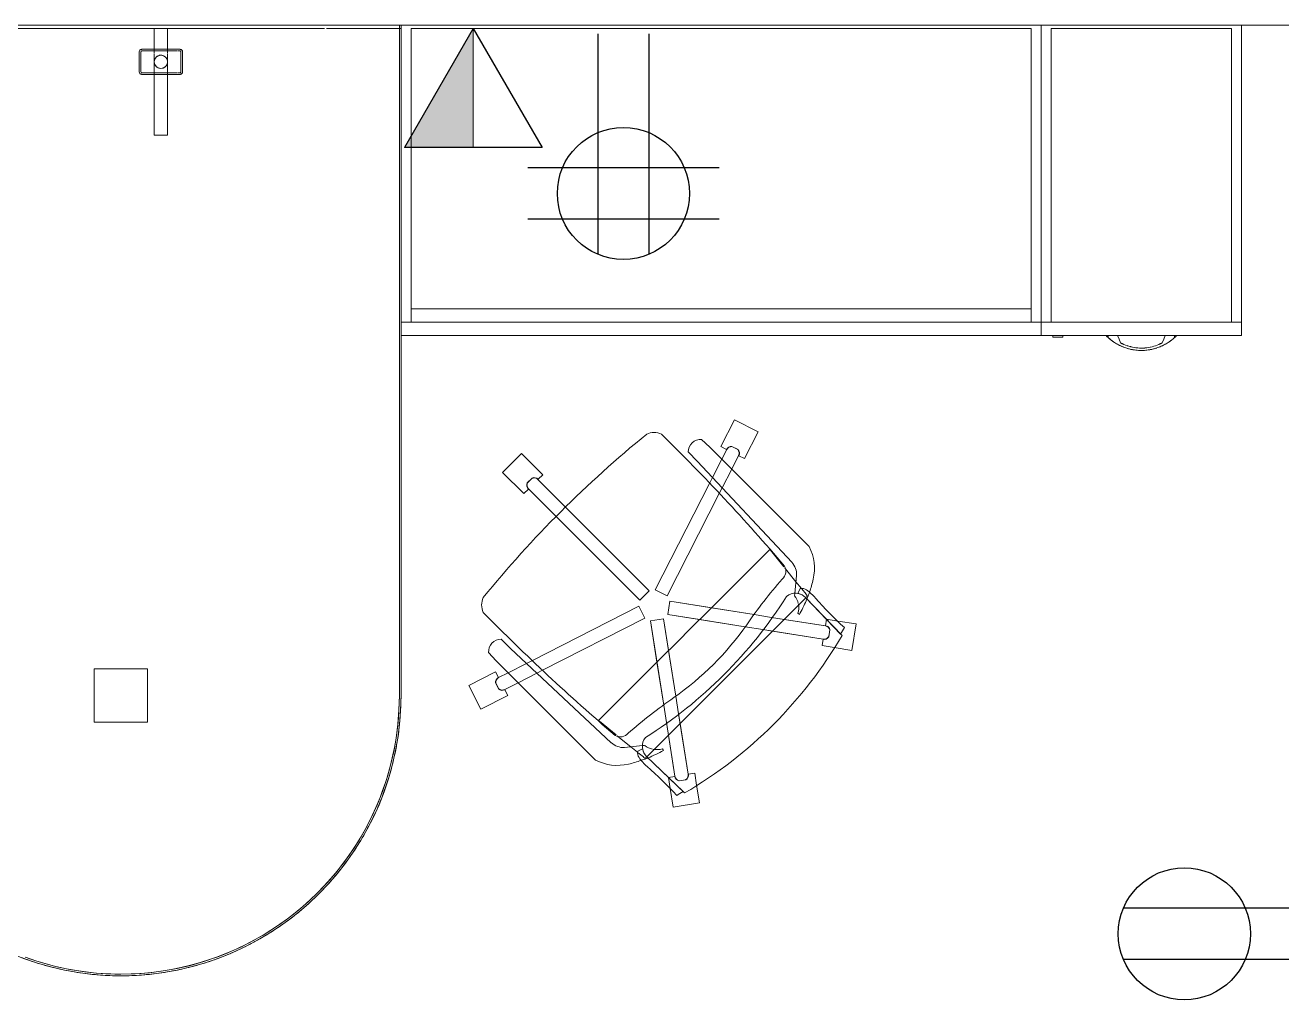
# Model space of a CAD drawing. Header units: inches. Extents: x -1180 to 2011, y -268 to 2143.
# Drawn here: x -526.9 to -432.7, y 906.3 to 979.3 of the extents above; entities that cross this region are included whole.
import ezdxf

# ---------------------------------------------------------------- set-up
doc = ezdxf.new("R2010")
doc.units = ezdxf.units.IN
doc.header["$MEASUREMENT"] = 0
for name, color, linetype, lineweight in [('A-ANNO-NOTE', 131, 'Continuous', 13), ('I-FURN', 30, 'Continuous', 9), ('I-FURN-PNLS', 30, 'Continuous', 9), ('I-WALL', 2, 'Continuous', 13)]:
    doc.layers.add(name, color=color, linetype=linetype, lineweight=lineweight)

# ---------------------------------------------------------------- blocks, each defined once
blk = doc.blocks.new('Zira Wksta 12 - Type 1-V115-6TH FLOOR POWER _ SIGNAL')
at = {"layer": 'I-FURN'}
for p, q in [((-49, -13), (-53, -13)), ((-53, -13), (-53, -17)), ((-53, -17), (-53, -13)), ((-53, -13), (-49, -13)), ((-49, -17), (-49, -13)), ((-49, -13), (-49, -17)), ((-53, -17), (-49, -17)), ((-49, -17), (-53, -17)), ((-52.013, -41.994), (-50.231, -41.086)), ((-52.013, -41.994), (-50.231, -41.086)), ((-50.231, -41.086), (-49.209, -43.091)), ((-50.231, -41.086), (-49.209, -43.091)), ((-50.991, -43.999), (-52.013, -41.994)), ((-50.991, -43.999), (-52.013, -41.994)), ((-55.839, -50.586), (-48.386, -43.133)), ((-50.046, -43.085), (-50.504, -43.319)), ((-50.046, -43.085), (-50.504, -43.319)), ((-50.493, -43.325), (-50.048, -43.098)), ((-50.493, -43.325), (-50.048, -43.098)), ((-49.655, -43.318), (-49.289, -44.036)), ((-49.655, -43.318), (-49.289, -44.036)), ((-49.209, -43.091), (-49.64, -43.31)), ((-49.209, -43.091), (-49.64, -43.31)), ((-48.386, -43.133), (-47.775, -42.563)), ((-47.475, -44.21), (-54.531, -51.764)), ((-50.561, -43.78), (-50.991, -43.999)), ((-50.561, -43.78), (-50.991, -43.999)), ((-50.032, -44.779), (-50.546, -43.772)), ((-50.032, -44.779), (-50.546, -43.772)), ((-49.289, -44.036), (-48.591, -45.405)), ((-49.289, -44.036), (-48.591, -45.405)), ((-46.768, -43.503), (-47.475, -44.21)), ((-35.858, -45.206), (-34.267, -43.615)), ((-35.858, -45.206), (-34.267, -43.615)), ((-34.267, -43.615), (-32.853, -45.029)), ((-34.267, -43.615), (-32.853, -45.029)), ((-49.318, -46.182), (-50.032, -44.779)), ((-49.318, -46.182), (-50.032, -44.779)), ((-35.517, -45.547), (-35.858, -45.206)), ((-35.517, -45.547), (-35.858, -45.206)), ((-32.853, -45.029), (-34.444, -46.62)), ((-32.853, -45.029), (-34.444, -46.62)), ((-48.591, -45.405), (-48.361, -45.856)), ((-48.591, -45.405), (-48.361, -45.856)), ((-48.361, -45.856), (-44.299, -53.83)), ((-48.361, -45.856), (-44.299, -53.83)), ((-37.604, -47.658), (-35.505, -45.559)), ((-37.604, -47.658), (-35.505, -45.559)), ((-35.063, -45.471), (-34.709, -45.824)), ((-35.063, -45.471), (-34.709, -45.824)), ((-34.697, -45.822), (-35.061, -45.459)), ((-34.697, -45.822), (-35.061, -45.459)), ((-49.098, -46.613), (-49.318, -46.182)), ((-49.098, -46.613), (-49.318, -46.182)), ((-45.19, -54.284), (-49.098, -46.613)), ((-45.19, -54.284), (-49.098, -46.613)), ((-34.798, -46.266), (-36.897, -48.366)), ((-34.798, -46.266), (-36.897, -48.366)), ((-34.444, -46.62), (-34.786, -46.278)), ((-34.444, -46.62), (-34.786, -46.278)), ((-43.847, -53.902), (-37.604, -47.658)), ((-43.847, -53.902), (-37.604, -47.658)), ((-36.897, -48.366), (-43.14, -54.609)), ((-36.897, -48.366), (-43.14, -54.609)), ((-53.941, -52.12), (-52.927, -50.867)), ((-52.927, -50.867), (-52.879, -50.808)), ((-52.876, -50.811), (-48.503, -55.184)), ((-54.894, -52.75), (-54.75, -54.098)), ((-54.842, -53.233), (-54.058, -52.265)), ((-54.058, -52.265), (-54.01, -52.205)), ((-55.248, -53.734), (-54.842, -53.233)), ((-58.298, -57.263), (-55.563, -54.413)), ((-55.563, -54.413), (-58.195, -57.155)), ((-55.711, -54.305), (-55.605, -54.174)), ((-55.629, -54.387), (-55.681, -54.335)), ((-55.598, -54.166), (-55.277, -53.769)), ((-55.033, -54.983), (-55.569, -54.447)), ((-55.158, -53.744), (-54.99, -54.106)), ((-54.75, -54.098), (-54.734, -54.257)), ((-44.299, -53.83), (-45.19, -54.284)), ((-44.299, -53.83), (-45.19, -54.284)), ((-43.14, -54.609), (-43.847, -53.902)), ((-43.14, -54.609), (-43.847, -53.902)), ((-53.967, -56.049), (-55.033, -54.983)), ((-51.71, -55.691), (-45.397, -54.692)), ((-51.71, -55.691), (-48.503, -55.184)), ((-48.503, -55.184), (-45.397, -54.692)), ((-48.503, -55.184), (-47.629, -56.058)), ((-45.397, -54.692), (-45.241, -55.679)), ((-45.397, -54.692), (-45.241, -55.679)), ((-43.522, -55.951), (-43.068, -55.06)), ((-43.522, -55.951), (-43.068, -55.06)), ((-43.068, -55.06), (-35.095, -59.123)), ((-43.068, -55.06), (-35.095, -59.123)), ((-59.35, -56.395), (-57.972, -56.177)), ((-59.35, -56.395), (-57.972, -56.177)), ((-59.037, -58.371), (-59.35, -56.395)), ((-59.037, -58.371), (-59.35, -56.395)), ((-57.972, -56.177), (-57.128, -56.043)), ((-57.972, -56.177), (-57.128, -56.043)), ((-57.128, -56.044), (-57.052, -56.52)), ((-57.128, -56.044), (-57.052, -56.52)), ((-57.05, -56.537), (-53.02, -55.899)), ((-57.05, -56.537), (-53.967, -56.049)), ((-54.986, -55.591), (-55.102, -55.672)), ((-53.967, -56.049), (-53.02, -55.899)), ((-53.093, -56.923), (-53.967, -56.049)), ((-53.02, -55.899), (-51.71, -55.691)), ((-53.02, -55.899), (-51.71, -55.691)), ((-45.241, -55.679), (-51.034, -56.597)), ((-47.629, -56.058), (-51.034, -56.597)), ((-45.241, -55.679), (-47.629, -56.058)), ((-47.593, -56.094), (-45.332, -58.354)), ((-45.835, -61.796), (-44.917, -56.003)), ((-45.296, -58.391), (-44.917, -56.003)), ((-43.93, -56.159), (-44.93, -62.472)), ((-44.917, -56.003), (-43.93, -56.159)), ((-44.917, -56.003), (-43.93, -56.159)), ((-43.93, -56.159), (-44.422, -59.265)), ((-35.851, -59.86), (-43.522, -55.951)), ((-35.851, -59.86), (-43.522, -55.951)), ((-57.392, -56.837), (-57.312, -57.345)), ((-57.392, -56.837), (-57.312, -57.345)), ((-57.303, -57.337), (-57.381, -56.843)), ((-57.303, -57.337), (-57.381, -56.843)), ((-57.05, -56.537), (-57.05, -56.537)), ((-52.373, -56.809), (-56.893, -57.525)), ((-53.093, -56.923), (-56.893, -57.525)), ((-52.373, -56.809), (-53.093, -56.923)), ((-46.161, -63.855), (-53.093, -56.923)), ((-51.034, -56.597), (-52.373, -56.809)), ((-51.034, -56.597), (-52.373, -56.809)), ((-57.709, -58.16), (-59.037, -58.371)), ((-57.709, -58.16), (-59.037, -58.371)), ((-56.815, -58.019), (-57.709, -58.16)), ((-56.815, -58.019), (-57.709, -58.16)), ((-56.891, -57.542), (-56.815, -58.019)), ((-56.891, -57.542), (-56.815, -58.019)), ((-45.835, -61.796), (-45.296, -58.391)), ((-45.296, -58.391), (-44.422, -59.265)), ((-41.002, -65.293), (-33.448, -58.237)), ((-33.448, -58.237), (-32.741, -57.53)), ((-44.422, -59.265), (-44.93, -62.472)), ((-44.422, -59.265), (-40.049, -63.638)), ((-32.372, -59.148), (-39.824, -66.601)), ((-35.095, -59.123), (-34.643, -59.353)), ((-35.095, -59.123), (-34.643, -59.353)), ((-31.802, -58.537), (-32.372, -59.148)), ((-35.421, -60.079), (-35.851, -59.86)), ((-35.421, -60.079), (-35.851, -59.86)), ((-34.018, -60.794), (-35.421, -60.079)), ((-34.018, -60.794), (-35.421, -60.079)), ((-34.643, -59.353), (-33.274, -60.051)), ((-34.643, -59.353), (-33.274, -60.051)), ((-33.274, -60.051), (-32.556, -60.416)), ((-33.274, -60.051), (-32.556, -60.416)), ((-32.549, -60.401), (-32.329, -59.971)), ((-32.549, -60.401), (-32.329, -59.971)), ((-32.329, -59.971), (-30.325, -60.992)), ((-32.329, -59.971), (-30.325, -60.992)), ((-33.01, -61.308), (-34.018, -60.794)), ((-33.01, -61.308), (-34.018, -60.794)), ((-32.336, -60.809), (-32.563, -61.255)), ((-32.336, -60.809), (-32.563, -61.255)), ((-32.557, -61.266), (-32.323, -60.808)), ((-32.557, -61.266), (-32.323, -60.808)), ((-30.325, -60.992), (-31.233, -62.774)), ((-30.325, -60.992), (-31.233, -62.774)), ((-46.047, -63.134), (-45.835, -61.796)), ((-46.047, -63.134), (-45.835, -61.796)), ((-33.237, -61.753), (-33.018, -61.323)), ((-33.237, -61.753), (-33.018, -61.323)), ((-31.233, -62.774), (-33.237, -61.753)), ((-31.233, -62.774), (-33.237, -61.753)), ((-44.93, -62.472), (-45.137, -63.781)), ((-44.93, -62.472), (-45.137, -63.781)), ((-46.763, -67.655), (-46.047, -63.134)), ((-46.763, -67.655), (-46.161, -63.855)), ((-46.161, -63.855), (-46.047, -63.134)), ((-45.287, -64.729), (-46.161, -63.855)), ((-45.137, -63.781), (-45.775, -67.812)), ((-45.137, -63.781), (-45.287, -64.729)), ((-40.105, -63.688), (-41.358, -64.703)), ((-40.046, -63.641), (-40.105, -63.688)), ((-45.287, -64.729), (-45.775, -67.812)), ((-44.221, -65.795), (-45.287, -64.729)), ((-41.503, -64.82), (-42.471, -65.604)), ((-41.444, -64.772), (-41.503, -64.82)), ((-44.911, -65.864), (-44.829, -65.748)), ((-43.903, -66.113), (-44.221, -65.795)), ((-43.495, -65.495), (-43.337, -65.512)), ((-43.344, -65.751), (-42.982, -65.92)), ((-43.337, -65.512), (-41.988, -65.655)), ((-42.471, -65.604), (-42.972, -66.01)), ((-43.651, -66.325), (-46.501, -69.06)), ((-46.394, -68.957), (-43.651, -66.325)), ((-43.686, -66.33), (-43.89, -66.126)), ((-43.573, -66.443), (-43.625, -66.391)), ((-43.412, -66.366), (-43.543, -66.473)), ((-43.008, -66.039), (-43.404, -66.36)), ((-47.399, -68.471), (-47.257, -67.577)), ((-47.399, -68.471), (-47.257, -67.577)), ((-47.257, -67.577), (-46.78, -67.652)), ((-47.257, -67.577), (-46.78, -67.652)), ((-45.759, -67.814), (-45.282, -67.89)), ((-45.759, -67.814), (-45.282, -67.89)), ((-47.609, -69.799), (-47.399, -68.471)), ((-47.609, -69.799), (-47.399, -68.471)), ((-46.583, -68.074), (-46.075, -68.154)), ((-46.583, -68.074), (-46.075, -68.154)), ((-46.081, -68.143), (-46.575, -68.065)), ((-46.081, -68.143), (-46.575, -68.065)), ((-45.415, -68.734), (-45.633, -70.112)), ((-45.415, -68.734), (-45.633, -70.112)), ((-45.281, -67.89), (-45.415, -68.734)), ((-45.281, -67.89), (-45.415, -68.734)), ((-45.633, -70.112), (-47.609, -69.799)), ((-45.633, -70.112), (-47.609, -69.799)), ((-24.173, -89.02), (-24, -89.02)), ((-24.173, -89.02), (-24, -89.02)), ((-24.173, -89.02), (-24, -89.02)), ((-24, -89.013), (-24.167, -89.013)), ((-24, -89.013), (-24.167, -89.013)), ((-24, -89.013), (-24.167, -89.013)), ((-24, -88.896), (-24, -88.843)), ((-24, -88.843), (-24, -88.869)), ((-24, -88.848), (-24, -88.843)), ((-24, -88.843), (-24, -88.846)), ((-24, -88.859), (-24, -88.843)), ((-24, -88.843), (-24, -88.886)), ((-24, -88.846), (-24, -88.855)), ((-24, -88.876), (-24, -88.848)), ((-24, -88.855), (-24, -88.886)), ((-24, -88.876), (-24, -88.859)), ((-24, -88.869), (-24, -88.886)), ((-24, -88.896), (-24, -88.876)), ((-24, -88.896), (-24, -88.876)), ((-24, -88.886), (-24, -88.988)), ((-24, -88.886), (-24, -88.988)), ((-24, -88.886), (-24, -88.988)), ((-24, -88.988), (-24, -88.896)), ((-24, -88.988), (-24, -88.896)), ((-24, -88.941), (-24, -88.896)), ((-24, -88.988), (-24, -88.941)), ((-24, -89.02), (-24, -88.988)), ((-24, -88.988), (-24, -89.013)), ((-24, -89.02), (-24, -88.988)), ((-24, -88.988), (-24, -89.013)), ((-24, -89.02), (-24, -88.988)), ((-24, -88.988), (-24, -89.013)), ((-24, -89.02), (-24, -89.709)), ((-24, -89.361), (-24, -89.02)), ((-24, -89.02), (-24, -89.364)), ((-24, -89.361), (-24, -89.02)), ((-24, -89.02), (-24, -89.709)), ((-24, -89.361), (-24, -89.02)), ((-24, -89.709), (-24, -89.364)), ((-24, -89.364), (-24, -89.709)), ((-24, -89.709), (-24, -89.364)), ((-24, -89.709), (-24, -89.364)), ((-24.561, -89.941), (-24.281, -89.825)), ((-24.561, -89.941), (-24.281, -89.825)), ((-24.561, -89.941), (-24.281, -89.825)), ((-24.281, -89.825), (-24, -89.709)), ((-24.281, -89.825), (-24, -89.709)), ((-24.281, -89.825), (-24, -89.709)), ((-24.281, -93.175), (-24.561, -93.059)), ((-24.281, -93.175), (-24.561, -93.059)), ((-24.281, -93.175), (-24.561, -93.059)), ((-24, -93.291), (-24.281, -93.175)), ((-24, -93.291), (-24.281, -93.175)), ((-24, -93.291), (-24.281, -93.175)), ((-24, -93.98), (-24.173, -93.98)), ((-24, -93.98), (-24.173, -93.98)), ((-24, -93.98), (-24.173, -93.98)), ((-24.167, -93.987), (-24, -93.987)), ((-24.167, -93.987), (-24, -93.987)), ((-24.167, -93.987), (-24, -93.987)), ((-24, -93.636), (-24, -93.291)), ((-24, -93.291), (-24, -93.636)), ((-24, -93.636), (-24, -93.291)), ((-24, -93.291), (-24, -93.636)), ((-24, -93.636), (-24, -93.291)), ((-24, -93.291), (-24, -93.98)), ((-24, -93.636), (-24, -93.98)), ((-24, -93.636), (-24, -93.98)), ((-24, -93.98), (-24, -93.639)), ((-24, -93.98), (-24, -93.639)), ((-24, -93.98), (-24, -93.639)), ((-24, -94.012), (-24, -93.98)), ((-24, -94.012), (-24, -93.98)), ((-24, -94.012), (-24, -93.98)), ((-24, -93.987), (-24, -94.012)), ((-24, -93.987), (-24, -94.012)), ((-24, -93.987), (-24, -94.012)), ((-24, -94.012), (-24, -94.114)), ((-24, -94.104), (-24, -94.012)), ((-24, -94.012), (-24, -94.048)), ((-24, -94.059), (-24, -94.012)), ((-24, -94.012), (-24, -94.114)), ((-24, -94.104), (-24, -94.012)), ((-24, -94.048), (-24, -94.082)), ((-24, -94.104), (-24, -94.059)), ((-24, -94.082), (-24, -94.114)), ((-24, -94.124), (-24, -94.104)), ((-24, -94.124), (-24, -94.104)), ((-24, -94.141), (-24, -94.104)), ((-24, -94.114), (-24, -94.145)), ((-24, -94.114), (-24, -94.157)), ((-24, -94.114), (-24, -94.145)), ((-24, -94.157), (-24, -94.124)), ((-24, -94.141), (-24, -94.124)), ((-24, -94.152), (-24, -94.141)), ((-24, -94.157), (-24, -94.141)), ((-24, -94.145), (-24, -94.157)), ((-24, -94.145), (-24, -94.154)), ((-24, -94.157), (-24, -94.152)), ((-24, -94.154), (-24, -94.157))]:
    blk.add_line(p, q, dxfattribs=at)
at = {"layer": 'I-FURN', "flags": 128}
for points in [[(-24, -89.709), (-24.281, -89.825), (-24.561, -89.941)], [(-24, -89.709), (-24.281, -89.825), (-24.561, -89.941)], [(-24, -89.709), (-24.281, -89.825), (-24.561, -89.941)], [(-24.561, -93.059), (-24.281, -93.175), (-24, -93.291)], [(-24.561, -93.059), (-24.281, -93.175), (-24, -93.291)], [(-24.561, -93.059), (-24.281, -93.175), (-24, -93.291)]]:
    blk.add_lwpolyline(points, dxfattribs=at)
at = {"layer": 'I-FURN'}
for centre, radius, start, end in [((62.792, -151.709), 153.519, 134.47495, 139.52132), ((-44.209, -43.355), 1.314, 65.04325, 114.95675), ((-97.293, -108.055), 84.963, 39.14745, 50.85255), ((-50.201, -43.59), 0.407, 138.16515, 207.83485), ((-50.201, -43.59), 0.407, 138.16515, 207.83485), ((-50.184, -43.588), 0.406, 139.61986, 207), ((-50.184, -43.588), 0.406, 139.61986, 153.09589), ((-50.017, -43.503), 0.406, 40.47603, 94.38014), ((-50.017, -43.503), 0.406, 27, 94.38014), ((-50.005, -43.49), 0.407, 26.16515, 95.83485), ((-50.005, -43.49), 0.407, 26.16515, 95.83485), ((-50.017, -43.503), 0.406, 27, 40.47603), ((-47.723, -43.518), 0.956, 0.89014, 93.10986), ((-50.184, -43.588), 0.406, 153.09589, 193.52397), ((-50.184, -43.588), 0.406, 193.52397, 207), ((-35.225, -45.831), 0.407, 66.16515, 135.83485), ((-35.225, -45.831), 0.407, 66.16515, 135.83485), ((-35.217, -45.847), 0.406, 67.61986, 135), ((-35.217, -45.847), 0.406, 121.52397, 135), ((-35.217, -45.847), 0.406, 81.09589, 121.52397), ((-35.217, -45.847), 0.406, 67.61986, 81.09589), ((-35.085, -45.979), 0.406, 315, 22.38014), ((-35.085, -45.979), 0.406, 315, 8.90411), ((-35.069, -45.987), 0.407, 314.16515, 23.83485), ((-35.069, -45.987), 0.407, 314.16515, 23.83485), ((-35.085, -45.979), 0.406, 8.90411, 22.38014), ((-52.596, -52.226), 3.634, 153.17893, 193.04781), ((-53.509, -52.699), 1.385, 137.80127, 182.10784), ((-53.326, -52.44), 0.763, 149.23375, 230.76625), ((-46.772, -50.876), 9.612, 193.04781, 198.99641), ((-86.254, -81.008), 42.842, 34.97666, 40.76994), ((-76.847, -36.61), 27.198, 312.48818, 319.01435), ((-53.494, -56.9), 3.739, 125.09358, 139.01435), ((-46.772, -50.876), 9.612, 198.99641, 201.49061), ((-46.772, -50.876), 9.612, 201.63933, 202.07299), ((-46.772, -50.876), 9.612, 202.2631, 209.93341), ((-55.291, -54.343), 0.613, 77.54268, 125.09358), ((-54.803, -55.143), 1.054, 50.95537, 136.17861), ((-54.803, -55.143), 1.054, 100.20015, 136.17861), ((-53.671, -55.165), 1.382, 140.08783, 167.4248), ((-25.52, -36.282), 33.832, 212.22846, 237.77154), ((-32.593, -54.971), 1.314, 335.04325, 24.95675), ((-53.671, -55.165), 1.382, 169.01874, 197.94966), ((-140.947, 52.03), 153.519, 310.47868, 315.52505), ((-56.995, -56.923), 0.407, 98.16515, 167.83485), ((-56.995, -56.923), 0.407, 98.16515, 167.83485), ((-32.965, -43.727), 22.194, 214.97666, 235.02334), ((-29.596, -40.361), 33.165, 209.44776, 210.42343), ((-29.906, -40.669), 32.885, 210.30403, 239.69254), ((-56.986, -56.938), 0.406, 99.05732, 166.38014), ((-56.986, -56.938), 0.406, 99, 166.38014), ((-56.96, -57.141), 0.407, 210.16515, 279.83485), ((-56.96, -57.141), 0.407, 210.16515, 279.83485), ((-56.957, -57.124), 0.406, 211.61986, 252.04795), ((-56.957, -57.124), 0.406, 211.61986, 279), ((-56.957, -57.124), 0.406, 252.04795, 279), ((-32.756, -58.485), 0.956, 356.89014, 89.10986), ((-32.741, -60.778), 0.406, 36.04795, 63), ((-32.741, -60.778), 0.406, 355.61986, 63), ((-32.728, -60.766), 0.407, 354.16515, 63.83485), ((-32.728, -60.766), 0.407, 354.16515, 63.83485), ((-32.741, -60.778), 0.406, 355.61986, 36.04795), ((-70.246, -97.016), 42.842, 49.23006, 55.02334), ((-32.828, -60.963), 0.407, 242.16515, 311.83485), ((-32.828, -60.963), 0.407, 242.16515, 311.83485), ((-32.826, -60.946), 0.406, 243, 310.38014), ((-32.826, -60.946), 0.406, 243, 296.90411), ((-32.826, -60.946), 0.406, 296.90411, 310.38014), ((-44.381, -65.565), 1.054, 313.82139, 39.04463), ((-41.678, -64.088), 0.763, 219.23375, 300.76625), ((-40.114, -57.534), 9.612, 240.06659, 246.82178), ((-44.403, -64.433), 1.382, 252.05034, 280.98126), ((-44.403, -64.433), 1.382, 282.5752, 309.91217), ((-44.381, -65.565), 1.054, 313.82139, 349.79985), ((-43.581, -66.052), 0.613, 324.90642, 12.45732), ((-41.937, -64.271), 1.385, 267.89216, 312.19873), ((-40.114, -57.534), 9.612, 246.89627, 247.7369), ((-40.114, -57.534), 9.612, 247.92701, 248.36067), ((-46.139, -64.255), 3.739, 310.98565, 324.90642), ((-40.114, -57.534), 9.612, 248.50939, 251.00359), ((-40.114, -57.534), 9.612, 251.00359, 256.95219), ((-41.464, -63.358), 3.634, 256.95219, 296.82107), ((-46.379, -67.722), 0.407, 170.16515, 211.96697), ((-46.379, -67.722), 0.407, 170.16515, 239.83485), ((-46.362, -67.719), 0.406, 171, 211.42808), ((-46.362, -67.719), 0.406, 171, 238.38014), ((-46.177, -67.748), 0.406, 283.61986, 351), ((-46.177, -67.748), 0.406, 283.61986, 351), ((-46.161, -67.756), 0.407, 282.16515, 351.83485), ((-46.161, -67.756), 0.407, 296.09909, 351.83485), ((-25.848, -87.609), 27.198, 130.98565, 137.51182), ((-46.379, -67.722), 0.407, 211.96697, 225.90091), ((-46.362, -67.719), 0.406, 211.42808, 238.38014), ((-46.379, -67.722), 0.407, 225.90091, 239.83485), ((-46.161, -67.756), 0.407, 282.16515, 296.09909), ((-29.599, -40.358), 33.165, 239.57657, 240.55224), ((-21.447, -91.5), 3.685, 137.02895, 137.70289), ((-21.447, -91.5), 3.685, 137.02895, 137.70289), ((-21.447, -91.5), 3.685, 137.02895, 137.70289), ((-21.447, -91.5), 3.685, 137.03852, 137.56704), ((-21.447, -91.5), 3.685, 137.03852, 137.56704), ((-21.447, -91.5), 3.685, 137.03852, 137.56704), ((-21.447, -91.5), 3.685, 222.29711, 222.97105), ((-21.447, -91.5), 3.685, 222.29711, 222.97105), ((-21.447, -91.5), 3.685, 222.29711, 222.97105), ((-21.447, -91.5), 3.685, 222.43296, 222.96148), ((-21.447, -91.5), 3.685, 222.43296, 222.96148), ((-21.447, -91.5), 3.685, 222.43296, 222.96148)]:
    blk.add_arc(centre, radius, start, end, dxfattribs=at)
for points, knots in [([(-24.173, -93.98), (-24.325, -93.813), (-24.599, -93.45), (-24.903, -92.839), (-25.09, -92.181), (-25.174, -91.273), (-25.004, -90.364), (-24.598, -89.55), (-24.325, -89.187), (-24.173, -89.02)], [0, 0, 0, 0, 0.125, 0.25, 0.375, 0.5, 0.75, 0.875, 1, 1, 1, 1]), ([(-24.173, -93.98), (-24.325, -93.813), (-24.599, -93.45), (-24.903, -92.839), (-25.09, -92.181), (-25.174, -91.273), (-25.004, -90.364), (-24.598, -89.55), (-24.325, -89.187), (-24.173, -89.02)], [0, 0, 0, 0, 0.125, 0.25, 0.375, 0.5, 0.75, 0.875, 1, 1, 1, 1]), ([(-24, -88.843), (-24.001, -88.843), (-24.002, -88.844), (-24.004, -88.847), (-24.007, -88.849), (-24.009, -88.851), (-24.012, -88.855), (-24.016, -88.858), (-24.019, -88.861), (-24.023, -88.865), (-24.027, -88.869), (-24.032, -88.873), (-24.041, -88.882), (-24.048, -88.89), (-24.055, -88.896)], [0, 0, 0, 0, 0.125, 0.1875, 0.25, 0.3125, 0.375, 0.4375, 0.5, 0.5625, 0.625, 0.6875, 0.75, 1, 1, 1, 1]), ([(-24, -88.843), (-24.001, -88.843), (-24.002, -88.844), (-24.004, -88.847), (-24.007, -88.849), (-24.009, -88.851), (-24.012, -88.855), (-24.016, -88.858), (-24.019, -88.861), (-24.023, -88.865), (-24.027, -88.869), (-24.032, -88.873), (-24.041, -88.882), (-24.048, -88.89), (-24.055, -88.896)], [0, 0, 0, 0, 0.125, 0.1875, 0.25, 0.3125, 0.375, 0.4375, 0.5, 0.5625, 0.625, 0.6875, 0.75, 1, 1, 1, 1]), ([(-24, -88.843), (-24.001, -88.843), (-24.002, -88.844), (-24.004, -88.847), (-24.007, -88.849), (-24.009, -88.851), (-24.012, -88.855), (-24.016, -88.858), (-24.019, -88.861), (-24.023, -88.865), (-24.027, -88.869), (-24.032, -88.873), (-24.041, -88.882), (-24.048, -88.89), (-24.055, -88.896)], [0, 0, 0, 0, 0.125, 0.1875, 0.25, 0.3125, 0.375, 0.4375, 0.5, 0.5625, 0.625, 0.6875, 0.75, 1, 1, 1, 1]), ([(-24.045, -88.886), (-24.039, -88.881), (-24.031, -88.873), (-24.021, -88.863), (-24.016, -88.858), (-24.012, -88.854), (-24.009, -88.851), (-24.007, -88.849), (-24.004, -88.847), (-24.003, -88.845), (-24.001, -88.844), (-24, -88.843), (-24, -88.843)], [0, 0, 0, 0, 0.25, 0.375, 0.5, 0.5625, 0.625, 0.6875, 0.75, 0.8125, 0.875, 1, 1, 1, 1]), ([(-24.045, -88.886), (-24.039, -88.881), (-24.031, -88.873), (-24.021, -88.863), (-24.016, -88.858), (-24.012, -88.854), (-24.009, -88.851), (-24.007, -88.849), (-24.004, -88.847), (-24.003, -88.845), (-24.001, -88.844), (-24, -88.843), (-24, -88.843)], [0, 0, 0, 0, 0.25, 0.375, 0.5, 0.5625, 0.625, 0.6875, 0.75, 0.8125, 0.875, 1, 1, 1, 1]), ([(-24.045, -88.886), (-24.039, -88.881), (-24.031, -88.873), (-24.021, -88.863), (-24.016, -88.858), (-24.012, -88.854), (-24.009, -88.851), (-24.007, -88.849), (-24.004, -88.847), (-24.003, -88.845), (-24.001, -88.844), (-24, -88.843), (-24, -88.843)], [0, 0, 0, 0, 0.25, 0.375, 0.5, 0.5625, 0.625, 0.6875, 0.75, 0.8125, 0.875, 1, 1, 1, 1]), ([(-24.173, -93.98), (-24.325, -93.813), (-24.599, -93.45), (-24.903, -92.839), (-25.09, -92.181), (-25.174, -91.273), (-25.004, -90.364), (-24.7, -89.754), (-24.581, -89.561)], [0, 0, 0, 0, 0.125, 0.25, 0.375, 0.5, 0.75, 0.875, 0.875, 0.875, 0.875]), ([(-24.945, -90.34), (-24.973, -90.425), (-25.009, -90.551), (-25.04, -90.679), (-25.049, -90.72)], [0.28408999, 0.28408999, 0.28408999, 0.28408999, 0.33333333, 0.35626869, 0.35626869, 0.35626869, 0.35626869]), ([(-24.945, -90.34), (-24.973, -90.425), (-25.009, -90.551), (-25.04, -90.679), (-25.049, -90.72)], [0.28408999, 0.28408999, 0.28408999, 0.28408999, 0.33333333, 0.35626869, 0.35626869, 0.35626869, 0.35626869]), ([(-24.945, -90.34), (-24.973, -90.425), (-25.009, -90.551), (-25.04, -90.679), (-25.049, -90.72)], [0.28408999, 0.28408999, 0.28408999, 0.28408999, 0.33333333, 0.35626869, 0.35626869, 0.35626869, 0.35626869]), ([(-24.672, -89.717), (-24.727, -89.817), (-24.79, -89.945), (-24.846, -90.076), (-24.856, -90.102)], [0.15929421, 0.15929421, 0.15929421, 0.15929421, 0.22222222, 0.23760808, 0.23760808, 0.23760808, 0.23760808]), ([(-24.672, -89.717), (-24.727, -89.817), (-24.79, -89.945), (-24.846, -90.076), (-24.856, -90.102)], [0.15929421, 0.15929421, 0.15929421, 0.15929421, 0.22222222, 0.23760808, 0.23760808, 0.23760808, 0.23760808]), ([(-24.672, -89.717), (-24.727, -89.817), (-24.79, -89.945), (-24.846, -90.076), (-24.856, -90.102)], [0.15929421, 0.15929421, 0.15929421, 0.15929421, 0.22222222, 0.23760808, 0.23760808, 0.23760808, 0.23760808]), ([(-25.096, -90.982), (-25.106, -91.054), (-25.12, -91.181), (-25.127, -91.308), (-25.128, -91.364)], [0.40506916, 0.40506916, 0.40506916, 0.40506916, 0.44444444, 0.47528072, 0.47528072, 0.47528072, 0.47528072]), ([(-25.096, -90.982), (-25.106, -91.054), (-25.12, -91.181), (-25.127, -91.308), (-25.128, -91.364)], [0.40506916, 0.40506916, 0.40506916, 0.40506916, 0.44444444, 0.47528072, 0.47528072, 0.47528072, 0.47528072]), ([(-25.096, -90.982), (-25.106, -91.054), (-25.12, -91.181), (-25.127, -91.308), (-25.128, -91.364)], [0.40506916, 0.40506916, 0.40506916, 0.40506916, 0.44444444, 0.47528072, 0.47528072, 0.47528072, 0.47528072]), ([(-25.049, -92.28), (-25.04, -92.321), (-25.009, -92.448), (-24.976, -92.577), (-24.951, -92.663)], [0.6437238, 0.6437238, 0.6437238, 0.6437238, 0.66666667, 0.71588521, 0.71588521, 0.71588521, 0.71588521]), ([(-25.049, -92.28), (-25.04, -92.321), (-25.009, -92.448), (-24.976, -92.577), (-24.951, -92.663)], [0.6437238, 0.6437238, 0.6437238, 0.6437238, 0.66666667, 0.71588521, 0.71588521, 0.71588521, 0.71588521]), ([(-25.049, -92.28), (-25.04, -92.321), (-25.009, -92.448), (-24.976, -92.577), (-24.951, -92.663)], [0.6437238, 0.6437238, 0.6437238, 0.6437238, 0.66666667, 0.71588521, 0.71588521, 0.71588521, 0.71588521]), ([(-24.857, -92.898), (-24.808, -93.017), (-24.751, -93.149), (-24.678, -93.27), (-24.671, -93.282)], [0.76237976, 0.76237976, 0.76237976, 0.76237976, 0.83333333, 0.84063549, 0.84063549, 0.84063549, 0.84063549]), ([(-24.857, -92.898), (-24.808, -93.017), (-24.751, -93.149), (-24.678, -93.27), (-24.671, -93.282)], [0.76237976, 0.76237976, 0.76237976, 0.76237976, 0.83333333, 0.84063549, 0.84063549, 0.84063549, 0.84063549]), ([(-24.857, -92.898), (-24.808, -93.017), (-24.751, -93.149), (-24.678, -93.27), (-24.671, -93.282)], [0.76237976, 0.76237976, 0.76237976, 0.76237976, 0.83333333, 0.84063549, 0.84063549, 0.84063549, 0.84063549]), ([(-24.055, -94.104), (-24.048, -94.11), (-24.039, -94.119), (-24.029, -94.129), (-24.023, -94.135), (-24.019, -94.139), (-24.016, -94.142), (-24.012, -94.145), (-24.009, -94.149), (-24.007, -94.151), (-24.004, -94.153), (-24.002, -94.156), (-24.001, -94.157), (-24, -94.157)], [0, 0, 0, 0, 0.25, 0.375, 0.4375, 0.5, 0.5625, 0.625, 0.6875, 0.75, 0.8125, 0.875, 1, 1, 1, 1]), ([(-24.055, -94.104), (-24.048, -94.11), (-24.039, -94.119), (-24.029, -94.129), (-24.023, -94.135), (-24.019, -94.139), (-24.016, -94.142), (-24.012, -94.145), (-24.009, -94.149), (-24.007, -94.151), (-24.004, -94.153), (-24.002, -94.156), (-24.001, -94.157), (-24, -94.157)], [0, 0, 0, 0, 0.25, 0.375, 0.4375, 0.5, 0.5625, 0.625, 0.6875, 0.75, 0.8125, 0.875, 1, 1, 1, 1]), ([(-24.055, -94.104), (-24.048, -94.11), (-24.039, -94.119), (-24.029, -94.129), (-24.023, -94.135), (-24.019, -94.139), (-24.016, -94.142), (-24.012, -94.145), (-24.009, -94.149), (-24.007, -94.151), (-24.004, -94.153), (-24.002, -94.156), (-24.001, -94.157), (-24, -94.157)], [0, 0, 0, 0, 0.25, 0.375, 0.4375, 0.5, 0.5625, 0.625, 0.6875, 0.75, 0.8125, 0.875, 1, 1, 1, 1]), ([(-24, -94.157), (-24, -94.157), (-24.001, -94.156), (-24.003, -94.155), (-24.004, -94.153), (-24.007, -94.151), (-24.009, -94.149), (-24.012, -94.146), (-24.015, -94.143), (-24.018, -94.14), (-24.021, -94.137), (-24.025, -94.133), (-24.032, -94.126), (-24.039, -94.119), (-24.045, -94.114)], [0, 0, 0, 0, 0.125, 0.1875, 0.25, 0.3125, 0.375, 0.4375, 0.5, 0.5625, 0.625, 0.6875, 0.75, 1, 1, 1, 1]), ([(-24, -94.157), (-24, -94.157), (-24.001, -94.156), (-24.003, -94.155), (-24.004, -94.153), (-24.007, -94.151), (-24.009, -94.149), (-24.012, -94.146), (-24.015, -94.143), (-24.018, -94.14), (-24.021, -94.137), (-24.025, -94.133), (-24.032, -94.126), (-24.039, -94.119), (-24.045, -94.114)], [0, 0, 0, 0, 0.125, 0.1875, 0.25, 0.3125, 0.375, 0.4375, 0.5, 0.5625, 0.625, 0.6875, 0.75, 1, 1, 1, 1]), ([(-24, -94.157), (-24, -94.157), (-24.001, -94.156), (-24.003, -94.155), (-24.004, -94.153), (-24.007, -94.151), (-24.009, -94.149), (-24.012, -94.146), (-24.015, -94.143), (-24.018, -94.14), (-24.021, -94.137), (-24.025, -94.133), (-24.032, -94.126), (-24.039, -94.119), (-24.045, -94.114)], [0, 0, 0, 0, 0.125, 0.1875, 0.25, 0.3125, 0.375, 0.4375, 0.5, 0.5625, 0.625, 0.6875, 0.75, 1, 1, 1, 1])]:
    blk.add_open_spline(points, degree=3, knots=knots, dxfattribs=at)
for points in [[(-24.581, -89.561), (-24.462, -89.369), (-24.325, -89.187), (-24.173, -89.02)], [(-24.167, -89.013), (-24.303, -89.162), (-24.427, -89.322), (-24.537, -89.492)], [(-24.167, -89.013), (-24.303, -89.162), (-24.427, -89.322), (-24.537, -89.492)], [(-24.167, -89.013), (-24.303, -89.162), (-24.427, -89.322), (-24.537, -89.492)], [(-24.055, -88.896), (-24.069, -88.911), (-24.099, -88.941), (-24.129, -88.972), (-24.144, -88.988)], [(-24.055, -88.896), (-24.069, -88.911), (-24.099, -88.941), (-24.129, -88.972), (-24.144, -88.988)], [(-24.055, -88.896), (-24.069, -88.911), (-24.099, -88.941), (-24.129, -88.972), (-24.144, -88.988)], [(-24.143, -88.988), (-24.132, -88.976), (-24.11, -88.953), (-24.077, -88.918), (-24.055, -88.897), (-24.045, -88.886)], [(-24.143, -88.988), (-24.132, -88.976), (-24.11, -88.953), (-24.077, -88.918), (-24.055, -88.897), (-24.045, -88.886)], [(-24.143, -88.988), (-24.132, -88.976), (-24.11, -88.953), (-24.077, -88.918), (-24.055, -88.897), (-24.045, -88.886)], [(-24.561, -89.941), (-24.732, -90.259), (-24.969, -90.951), (-24.969, -92.05), (-24.732, -92.742), (-24.561, -93.059)], [(-24.561, -89.941), (-24.732, -90.259), (-24.969, -90.951), (-24.969, -92.05), (-24.732, -92.742), (-24.561, -93.059)], [(-24.561, -89.941), (-24.732, -90.259), (-24.969, -90.951), (-24.969, -92.05), (-24.732, -92.742), (-24.561, -93.059)], [(-24.894, -90.198), (-24.912, -90.245), (-24.929, -90.292), (-24.944, -90.34)], [(-24.894, -90.198), (-24.912, -90.245), (-24.929, -90.292), (-24.944, -90.34)], [(-24.894, -90.198), (-24.912, -90.245), (-24.929, -90.292), (-24.944, -90.34)], [(-24.856, -90.102), (-24.867, -90.127), (-24.877, -90.153), (-24.887, -90.179)], [(-24.856, -90.102), (-24.867, -90.127), (-24.877, -90.153), (-24.887, -90.179)], [(-24.856, -90.102), (-24.867, -90.127), (-24.877, -90.153), (-24.887, -90.179)], [(-24.778, -90.436), (-24.719, -90.266), (-24.647, -90.1), (-24.561, -89.941)], [(-24.778, -90.436), (-24.719, -90.266), (-24.647, -90.1), (-24.561, -89.941)], [(-24.778, -90.436), (-24.719, -90.266), (-24.647, -90.1), (-24.561, -89.941)], [(-24.586, -89.569), (-24.616, -89.618), (-24.644, -89.667), (-24.672, -89.717)], [(-24.586, -89.569), (-24.616, -89.618), (-24.644, -89.667), (-24.672, -89.717)], [(-24.586, -89.569), (-24.616, -89.618), (-24.644, -89.667), (-24.672, -89.717)], [(-25.129, -91.365), (-25.133, -91.455), (-25.132, -91.545), (-25.127, -91.634)], [(-25.129, -91.365), (-25.133, -91.455), (-25.132, -91.545), (-25.127, -91.634)], [(-25.129, -91.365), (-25.133, -91.455), (-25.132, -91.545), (-25.127, -91.634)], [(-25.075, -90.856), (-25.083, -90.898), (-25.09, -90.94), (-25.096, -90.983)], [(-25.075, -90.856), (-25.083, -90.898), (-25.09, -90.94), (-25.096, -90.983)], [(-25.075, -90.856), (-25.083, -90.898), (-25.09, -90.94), (-25.096, -90.983)], [(-25.049, -90.72), (-25.056, -90.756), (-25.064, -90.793), (-25.071, -90.829)], [(-25.049, -90.72), (-25.056, -90.756), (-25.064, -90.793), (-25.071, -90.829)], [(-25.049, -90.72), (-25.056, -90.756), (-25.064, -90.793), (-25.071, -90.829)], [(-24.955, -91.5), (-24.955, -91.319), (-24.949, -91.136), (-24.91, -90.961)], [(-24.955, -91.5), (-24.955, -91.319), (-24.949, -91.136), (-24.91, -90.961)], [(-24.955, -91.5), (-24.955, -91.319), (-24.949, -91.136), (-24.91, -90.961)], [(-24.91, -90.961), (-24.881, -90.783), (-24.822, -90.613), (-24.757, -90.445)], [(-24.91, -90.961), (-24.881, -90.783), (-24.822, -90.613), (-24.757, -90.445)], [(-24.91, -90.961), (-24.881, -90.783), (-24.822, -90.613), (-24.757, -90.445)], [(-25.129, -91.635), (-25.125, -91.763), (-25.111, -91.89), (-25.092, -92.016)], [(-25.129, -91.635), (-25.125, -91.763), (-25.111, -91.89), (-25.092, -92.016)], [(-25.129, -91.635), (-25.125, -91.763), (-25.111, -91.89), (-25.092, -92.016)], [(-25.095, -92.017), (-25.089, -92.06), (-25.082, -92.102), (-25.075, -92.144)], [(-25.095, -92.017), (-25.089, -92.06), (-25.082, -92.102), (-25.075, -92.144)], [(-25.095, -92.017), (-25.089, -92.06), (-25.082, -92.102), (-25.075, -92.144)], [(-25.07, -92.17), (-25.064, -92.207), (-25.056, -92.243), (-25.048, -92.28)], [(-25.07, -92.17), (-25.064, -92.207), (-25.056, -92.243), (-25.048, -92.28)], [(-25.07, -92.17), (-25.064, -92.207), (-25.056, -92.243), (-25.048, -92.28)], [(-24.91, -92.039), (-24.94, -91.861), (-24.965, -91.678), (-24.971, -91.496)], [(-24.91, -92.039), (-24.94, -91.861), (-24.965, -91.678), (-24.971, -91.496)], [(-24.91, -92.039), (-24.94, -91.861), (-24.965, -91.678), (-24.971, -91.496)], [(-24.778, -92.564), (-24.836, -92.393), (-24.875, -92.218), (-24.91, -92.039)], [(-24.778, -92.564), (-24.836, -92.393), (-24.875, -92.218), (-24.91, -92.039)], [(-24.778, -92.564), (-24.836, -92.393), (-24.875, -92.218), (-24.91, -92.039)], [(-24.945, -92.66), (-24.929, -92.708), (-24.913, -92.755), (-24.896, -92.803)], [(-24.945, -92.66), (-24.929, -92.708), (-24.913, -92.755), (-24.896, -92.803)], [(-24.945, -92.66), (-24.929, -92.708), (-24.913, -92.755), (-24.896, -92.803)], [(-24.887, -92.821), (-24.877, -92.847), (-24.867, -92.872), (-24.857, -92.898)], [(-24.887, -92.821), (-24.877, -92.847), (-24.867, -92.872), (-24.857, -92.898)], [(-24.887, -92.821), (-24.877, -92.847), (-24.867, -92.872), (-24.857, -92.898)], [(-24.561, -93.059), (-24.647, -92.9), (-24.719, -92.734), (-24.778, -92.564)], [(-24.561, -93.059), (-24.647, -92.9), (-24.719, -92.734), (-24.778, -92.564)], [(-24.561, -93.059), (-24.647, -92.9), (-24.719, -92.734), (-24.778, -92.564)], [(-24.672, -93.283), (-24.645, -93.333), (-24.614, -93.381), (-24.582, -93.428)], [(-24.672, -93.283), (-24.645, -93.333), (-24.614, -93.381), (-24.582, -93.428)], [(-24.672, -93.283), (-24.645, -93.333), (-24.614, -93.381), (-24.582, -93.428)], [(-24.537, -93.508), (-24.427, -93.678), (-24.303, -93.838), (-24.167, -93.987)], [(-24.537, -93.508), (-24.427, -93.678), (-24.303, -93.838), (-24.167, -93.987)], [(-24.537, -93.508), (-24.427, -93.678), (-24.303, -93.838), (-24.167, -93.987)], [(-24.144, -94.012), (-24.129, -94.028), (-24.099, -94.059), (-24.069, -94.089), (-24.055, -94.104)], [(-24.144, -94.012), (-24.129, -94.028), (-24.099, -94.059), (-24.069, -94.089), (-24.055, -94.104)], [(-24.144, -94.012), (-24.129, -94.028), (-24.099, -94.059), (-24.069, -94.089), (-24.055, -94.104)], [(-24.045, -94.114), (-24.055, -94.103), (-24.077, -94.082), (-24.11, -94.047), (-24.132, -94.024), (-24.143, -94.012)], [(-24.045, -94.114), (-24.055, -94.103), (-24.077, -94.082), (-24.11, -94.047), (-24.132, -94.024), (-24.143, -94.012)], [(-24.045, -94.114), (-24.055, -94.103), (-24.077, -94.082), (-24.11, -94.047), (-24.132, -94.024), (-24.143, -94.012)]]:
    blk.add_open_spline(points, degree=3, dxfattribs=at)
at = {"layer": 'I-FURN-PNLS'}
for p, q in [((-1, -5.738), (-1, -30.262)), ((-1, -17.5), (-1, -5.738)), ((-4.437, -16.562), (-4.437, -19.437)), ((-4.437, -19.437), (-4.437, -16.562)), ((-4.312, -16.562), (-4.312, -16.71)), ((-4.312, -16.71), (-4.312, -16.562)), ((-4.312, -16.745), (-4.312, -19.255)), ((-4.312, -19.255), (-4.312, -16.745)), ((-2.75, -16.375), (-4.25, -16.375)), ((-4.25, -16.375), (-2.75, -16.375)), ((-4.182, -16.5), (-4.25, -16.5)), ((-4.25, -16.5), (-4.182, -16.5)), ((-2.833, -16.5), (-4.167, -16.5)), ((-4.167, -16.5), (-2.833, -16.5)), ((-2.75, -16.5), (-2.818, -16.5)), ((-2.818, -16.5), (-2.75, -16.5)), ((-2.687, -16.71), (-2.687, -16.562)), ((-2.687, -16.562), (-2.687, -16.71)), ((-2.687, -19.255), (-2.687, -16.745)), ((-2.687, -16.745), (-2.687, -19.255)), ((-2.562, -19.437), (-2.562, -16.562)), ((-2.562, -16.562), (-2.562, -19.437)), ((-7.549, -17.5), (-9, -17.5)), ((-9, -17.5), (-9, -18.5)), ((-9, -18.5), (-9, -17.5)), ((-9, -17.5), (-7.549, -17.5)), ((-4.437, -17.5), (-7.527, -17.5)), ((-7.527, -17.5), (-4.437, -17.5)), ((-4.312, -17.5), (-4.437, -17.5)), ((-4.437, -17.5), (-4.312, -17.5)), ((-4.152, -17.5), (-4.312, -17.5)), ((-4.312, -17.5), (-4.152, -17.5)), ((-3.644, -17.5), (-4.112, -17.5)), ((-4.112, -17.5), (-3.644, -17.5)), ((-3.361, -17.5), (-3.639, -17.5)), ((-3.639, -17.5), (-3.361, -17.5)), ((-2.888, -17.5), (-3.356, -17.5)), ((-3.356, -17.5), (-2.888, -17.5)), ((-2.687, -17.5), (-2.848, -17.5)), ((-2.848, -17.5), (-2.687, -17.5)), ((-2.562, -17.5), (-2.687, -17.5)), ((-2.687, -17.5), (-2.562, -17.5)), ((-2.457, -17.5), (-2.562, -17.5)), ((-2.562, -17.5), (-2.457, -17.5)), ((-1, -17.5), (-2.43, -17.5)), ((-2.43, -17.5), (-1, -17.5)), ((-1, -18.5), (-1, -17.5)), ((-1, -17.5), (-1, -18.5)), ((-1, -18.5), (-1, -17.5)), ((-9, -18.5), (-5.891, -18.5)), ((-5.891, -18.5), (-9, -18.5)), ((-5.868, -18.5), (-4.437, -18.5)), ((-4.437, -18.5), (-5.868, -18.5)), ((-4.437, -18.5), (-4.312, -18.5)), ((-4.312, -18.5), (-4.437, -18.5)), ((-4.312, -18.5), (-4.152, -18.5)), ((-4.152, -18.5), (-4.312, -18.5)), ((-4.112, -18.5), (-3.644, -18.5)), ((-3.644, -18.5), (-4.112, -18.5)), ((-3.639, -18.5), (-3.361, -18.5)), ((-3.361, -18.5), (-3.639, -18.5)), ((-3.356, -18.5), (-2.888, -18.5)), ((-2.888, -18.5), (-3.356, -18.5)), ((-2.848, -18.5), (-2.687, -18.5)), ((-2.687, -18.5), (-2.848, -18.5)), ((-2.687, -18.5), (-2.563, -18.5)), ((-2.563, -18.5), (-2.687, -18.5)), ((-2.562, -18.5), (-1, -18.5)), ((-1, -18.5), (-2.562, -18.5)), ((-1, -30.262), (-1, -18.5)), ((-4.312, -19.29), (-4.312, -19.437)), ((-4.312, -19.437), (-4.312, -19.29)), ((-4.25, -19.5), (-4.182, -19.5)), ((-4.182, -19.5), (-4.25, -19.5)), ((-4.25, -19.625), (-2.75, -19.625)), ((-2.75, -19.625), (-4.25, -19.625)), ((-4.167, -19.5), (-2.833, -19.5)), ((-2.833, -19.5), (-4.167, -19.5)), ((-2.818, -19.5), (-2.75, -19.5)), ((-2.75, -19.5), (-2.818, -19.5)), ((-2.687, -19.437), (-2.687, -19.29)), ((-2.687, -19.29), (-2.687, -19.437)), ((-1, -30.417), (-1, -32.402)), ((-1, -32.402), (-1, -30.417)), ((-1, -32.44), (-1, -35.875)), ((-1, -35.875), (-1, -32.44)), ((-0.75, -35.875), (-51, -35.875)), ((-51, -35.875), (-0.75, -35.875)), ((-51, -35.875), (-0.75, -35.875)), ((-0.75, -35.875), (-51, -35.875)), ((-0.75, -36), (-51, -36)), ((-0.75, -36), (-51, -36)), ((-51, -36), (-0.75, -36)), ((-51, -36), (-24, -36)), ((-0.75, -36), (-24, -36)), ((-24, -36), (-24, -84)), ((-24, -36), (-24, -84)), ((-0.75, -36), (-24, -36)), ((-24, -36), (-0.75, -36)), ((-24, -84), (-24, -36)), ((-24, -36), (-24, -84)), ((-23, -36), (-24, -36)), ((-24, -36), (-23, -36)), ((-24, -84), (-24, -36)), ((-24, -36), (-0.75, -36)), ((-23, -36.75), (-23, -36)), ((-23, -36), (-23, -36.75)), ((-0.75, -36), (-23, -36)), ((-23, -36), (-23, -36.75)), ((-23, -36.75), (-23, -36)), ((-23, -36), (-1, -36)), ((-1, -35.877), (-1, -36)), ((-1, -36), (-1, -35.877)), ((-1, -36), (-0.75, -36)), ((-1, -36), (-0.75, -36)), ((-0.75, -36), (-1, -36)), ((-23, -36.75), (-23, -83.25)), ((-23, -83.25), (-23, -36.75)), ((-22, -36.75), (-23, -36.75)), ((-23, -36.75), (-22, -36.75)), ((-23, -36.75), (-23, -83.25)), ((-1, -36.75), (-23, -36.75)), ((-23, -36.75), (-1, -36.75)), ((-23, -83.25), (-23, -36.75)), ((-23, -83.25), (-23, -36.75)), ((-23, -36.75), (-23, -83.25)), ((-23, -36.75), (-1, -36.75)), ((-1, -36.75), (-23, -36.75)), ((-22, -36.75), (-22, -83.25)), ((-22, -83.25), (-22, -36.75)), ((-1, -36.75), (-22, -36.75)), ((-22, -36.75), (-1, -36.75)), ((-22, -36.75), (-22, -83.25)), ((-22, -83.25), (-22, -36.75)), ((-1, -36.75), (-1, -83.25)), ((-1, -83.25), (-1, -36.75)), ((-1, -83.25), (-1, -36.75)), ((-1, -36.75), (-1, -83.25)), ((-1, -36.75), (-1, -83.25)), ((-1, -83.25), (-1, -36.75)), ((-23, -83.25), (-22, -83.25)), ((-23, -83.25), (-22, -83.25)), ((-23, -83.25), (-1, -83.25)), ((-1, -83.25), (-23, -83.25)), ((-23, -84), (-23, -83.25)), ((-23, -83.25), (-23, -84)), ((-1, -83.25), (-23, -83.25)), ((-23, -83.25), (-23, -84)), ((-23, -84), (-23, -83.25)), ((-23, -83.25), (-1, -83.25)), ((-22, -83.25), (-1, -83.25)), ((-22, -83.25), (-1, -83.25)), ((-0.75, -84), (-24, -84)), ((-24, -84), (-24, -99)), ((-24, -84), (-24, -99)), ((-0.75, -84), (-24, -84)), ((-24, -84), (-0.75, -84)), ((-24, -99), (-24, -84)), ((-24, -84), (-24, -88.994)), ((-24, -99), (-24, -84)), ((-23, -84), (-24, -84)), ((-24, -84), (-23, -84)), ((-24, -84), (-24, -84.985)), ((-24, -88.994), (-24, -84)), ((-24, -84), (-24, -88.994)), ((-24, -88.994), (-24, -84)), ((-23, -84), (-24, -84)), ((-24, -84), (-23, -84)), ((-23, -84), (-24, -84)), ((-24, -84), (-23, -84)), ((-24, -84), (-24, -84.985)), ((-23, -84), (-24, -84)), ((-24, -84), (-23, -84)), ((-24, -84.985), (-24, -84)), ((-24, -84), (-0.75, -84)), ((-24, -84), (-0.75, -84)), ((-0.75, -84), (-24, -84)), ((-24, -84), (-23, -84)), ((-23, -84), (-24, -84)), ((-23, -84), (-23, -99)), ((-23, -84.75), (-23, -84)), ((-23, -84), (-23, -84.75)), ((-23, -84.75), (-23, -84)), ((-23, -84), (-23, -84.75)), ((-23, -84.75), (-23, -84)), ((-23, -84.75), (-23, -84)), ((-23, -84), (-23, -99)), ((-0.75, -84), (-23, -84)), ((-23, -84), (-23, -84.75)), ((-23, -84.75), (-23, -84)), ((-23, -84), (-0.75, -84)), ((-23, -84), (-0.75, -84)), ((-0.75, -84), (-23, -84)), ((-1, -84.75), (-23, -84.75)), ((-23, -84.75), (-23, -98.25)), ((-23, -98.25), (-23, -84.75)), ((-23, -84.75), (-1, -84.75)), ((-23, -98.25), (-23, -84.75)), ((-23, -84.75), (-23, -98.25)), ((-23, -98.25), (-23, -84.75)), ((-23, -84.75), (-23, -98.25)), ((-23, -98.25), (-23, -84.75)), ((-23, -98.25), (-23, -84.75)), ((-23, -84.75), (-1, -84.75)), ((-1, -84.75), (-23, -84.75)), ((-1, -98.25), (-1, -84.75)), ((-1, -84.75), (-1, -98.25)), ((-1, -84.75), (-1, -98.25)), ((-1, -98.25), (-1, -84.75)), ((-24, -84.875), (-24.125, -84.875)), ((-24.125, -85.625), (-24.125, -84.875)), ((-24.125, -84.875), (-24.125, -84.985)), ((-24.125, -84.985), (-24.125, -85.515)), ((-24.125, -85.515), (-24.125, -85.625)), ((-24.125, -85.625), (-24, -85.625)), ((-24, -84.888), (-24, -84.875)), ((-24, -84.875), (-24, -85.062)), ((-24, -84.925), (-24, -84.888)), ((-24, -84.985), (-24, -84.925)), ((-24, -84.985), (-24, -85.515)), ((-24, -84.985), (-24, -85.515)), ((-24, -85.515), (-24, -84.985)), ((-24, -85.153), (-24, -84.985)), ((-24, -85.062), (-24, -85.25)), ((-24, -85.25), (-24, -85.153)), ((-24, -85.437), (-24, -85.25)), ((-24, -85.25), (-24, -85.437)), ((-24, -85.515), (-24, -85.437)), ((-24, -85.437), (-24, -85.612)), ((-24, -85.515), (-24, -88.994)), ((-24, -85.515), (-24, -88.994)), ((-24, -88.994), (-24, -85.515)), ((-24, -85.625), (-24, -85.515)), ((-24, -85.612), (-24, -85.625)), ((-24, -89.02), (-24, -89.709)), ((-24, -89.02), (-24, -89.709)), ((-24, -89.709), (-24, -89.02)), ((-24, -89.02), (-24, -89.709)), ((-24, -89.709), (-24, -89.02)), ((-24, -89.02), (-24, -89.709)), ((-24, -89.709), (-24, -89.02)), ((-24, -89.709), (-24, -93.291)), ((-24, -89.709), (-24, -93.291)), ((-24, -93.291), (-24, -89.709)), ((-24, -89.709), (-24, -93.291)), ((-24, -93.291), (-24, -89.709)), ((-24, -89.709), (-24, -93.291)), ((-24, -93.291), (-24, -89.709)), ((-24, -93.291), (-24, -93.98)), ((-24, -93.291), (-24, -93.98)), ((-24, -93.98), (-24, -93.291)), ((-24, -93.291), (-24, -93.98)), ((-24, -93.98), (-24, -93.291)), ((-24, -93.291), (-24, -93.98)), ((-24, -93.98), (-24, -93.291)), ((-24, -93.98), (-24, -99)), ((-24, -93.98), (-24, -99)), ((-24, -99), (-24, -93.98)), ((-24, -93.98), (-24, -99)), ((-24, -99), (-24, -93.98)), ((-24, -93.98), (-24, -99)), ((-24, -99), (-24, -93.98)), ((-23, -98.25), (-1, -98.25)), ((-1, -98.25), (-23, -98.25)), ((-23, -99), (-23, -98.25)), ((-23, -98.25), (-23, -99)), ((-23, -99), (-23, -98.25)), ((-23, -98.25), (-23, -99)), ((-23, -99), (-23, -98.25)), ((-23, -99), (-23, -98.25)), ((-1, -98.25), (-23, -98.25)), ((-23, -98.25), (-23, -99)), ((-23, -99), (-23, -98.25)), ((-23, -98.25), (-1, -98.25)), ((-24, -99), (-0.75, -99)), ((-24, -99), (-0.75, -99)), ((-0.75, -99), (-24, -99)), ((-24, -99), (-23, -99)), ((-24, -99), (-23, -99)), ((-24, -99), (-23, -99)), ((-24, -99), (-23, -99)), ((-24, -99), (-23, -99)), ((-24, -99), (-23, -99)), ((-24, -99), (-23, -99)), ((-23, -99), (-24, -99)), ((-23, -99), (-0.75, -99)), ((-0.75, -99), (-23, -99))]:
    blk.add_line(p, q, dxfattribs=at)
for centre, radius, start, end in [((-51, -15), 21, 90, 270), ((-51, -15), 21, 90, 270), ((-51, -15), 21, 158.94016, 160.95245), ((-51, -15), 21, 158.94016, 160.95245), ((-51, -15), 20.875, 159.9219, 180), ((-51, -15), 20.875, 159.9219, 180), ((-51, -15), 20.875, 159.9219, 180), ((-51, -15), 21, 160.95245, 165.46261), ((-51, -15), 21, 160.95245, 165.46261), ((-51, -15), 20.875, 159.9219, 163.63636), ((-51, -15), 20.875, 163.63636, 180), ((-51, -15), 21, 165.46261, 169.35484), ((-51, -15), 21, 165.46261, 169.35484), ((-51, -15), 21, 169.35484, 173.85378), ((-51, -15), 21, 169.35484, 173.85378), ((-51, -15), 21, 173.85378, 177.75233), ((-51, -15), 21, 173.85378, 177.75233), ((-51, -15), 21, 177.75233, 180), ((-51, -15), 21, 177.75233, 180), ((-51, -15), 21, 180, 182.24767), ((-51, -15), 21, 180, 182.24767), ((-51, -15), 20.875, 180, 270), ((-51, -15), 20.875, 180, 270), ((-51, -15), 20.875, 180, 270), ((-51, -15), 20.875, 180, 245.45455), ((-51, -15), 21, 182.24767, 186.14622), ((-51, -15), 21, 182.24767, 186.14622), ((-4.25, -16.562), 0.188, 90, 180), ((-4.25, -16.562), 0.188, 165, 180), ((-4.25, -16.562), 0.187, 90, 165), ((-4.25, -16.562), 0.0625, 90, 180), ((-4.25, -16.562), 0.0625, 165, 180), ((-4.25, -16.562), 0.0625, 90, 165), ((-2.75, -16.562), 0.188, 360, 90), ((-2.75, -16.562), 0.188, 15, 90), ((-2.75, -16.562), 0.0625, 15, 90), ((-2.75, -16.562), 0.0625, 0, 90), ((-2.75, -16.562), 0.0625, 360, 15), ((-2.75, -16.562), 0.188, 0, 15), ((-51, -15), 21, 186.14622, 190.64516), ((-51, -15), 21, 186.14622, 190.64516), ((-3.5, -18), 0.5, 90, 270), ((-3.5, -18), 0.5, 105, 180), ((-3.5, -18), 0.5, 90, 105), ((-3.5, -18), 0.5, 270, 90), ((-3.5, -18), 0.5, 360, 90), ((-3.5, -18), 0.5, 180, 255), ((-3.5, -18), 0.5, 255, 270), ((-3.5, -18), 0.5, 270, 285), ((-3.5, -18), 0.5, 285, 330), ((-3.5, -18), 0.5, 330, 0), ((-51, -15), 21, 190.64516, 194.53739), ((-51, -15), 21, 190.64516, 194.53739), ((-4.25, -19.437), 0.188, 180, 270), ((-4.25, -19.437), 0.188, 180, 195), ((-4.25, -19.437), 0.188, 195, 270), ((-4.25, -19.437), 0.0625, 180, 240), ((-4.25, -19.437), 0.0625, 180, 270), ((-4.25, -19.437), 0.0625, 240, 270), ((-2.75, -19.437), 0.188, 270, 360), ((-2.75, -19.437), 0.0625, 270, 345), ((-2.75, -19.437), 0.187, 270, 345), ((-2.75, -19.437), 0.0625, 270, 300), ((-2.75, -19.437), 0.0625, 300, 315), ((-2.75, -19.437), 0.0625, 315, 0), ((-2.75, -19.437), 0.0625, 345, 0), ((-2.75, -19.437), 0.187, 345, 0), ((-51, -15), 21, 194.53739, 199.04755), ((-51, -15), 21, 194.53739, 199.04755), ((-51, -15), 21, 199.04755, 200.954), ((-51, -15), 21, 199.04755, 200.954), ((-51, -15), 21, 201.05984, 202.92646), ((-51, -15), 21, 201.05984, 202.92646), ((-51, -15), 21, 202.92646, 207.45682), ((-51, -15), 21, 202.92646, 207.45682), ((-51, -15), 21, 207.45682, 209.71408), ((-51, -15), 21, 207.45682, 209.71408), ((-51, -15), 21, 209.7632, 211.31387), ((-51, -15), 21, 209.7632, 211.31387), ((-51, -15), 21, 211.31387, 215.87616), ((-51, -15), 21, 211.31387, 215.87616), ((-51, -15), 21, 215.87616, 219.69997), ((-51, -15), 21, 215.87616, 219.69997), ((-51, -15), 21, 219.69997, 224.3111), ((-51, -15), 21, 219.69997, 224.3111), ((-51, -15), 21, 224.3111, 228.08501), ((-51, -15), 21, 224.3111, 228.08501), ((-51, -15), 21, 228.08501, 232.77204), ((-51, -15), 21, 228.08501, 232.77204), ((-51, -15), 21, 232.77204, 236.46919), ((-51, -15), 21, 232.77204, 236.46919), ((-51, -15), 21, 236.46919, 241.28131), ((-51, -15), 21, 236.46919, 241.28131), ((-51, -15), 21, 241.28131, 244.85267), ((-51, -15), 21, 241.28131, 244.85267), ((-51, -15), 21, 244.85267, 249.89693), ((-51, -15), 21, 244.85267, 249.89693), ((-51, -15), 20.875, 245.45455, 270), ((-51, -15), 21, 249.89693, 253.23556), ((-51, -15), 21, 249.89693, 253.23556), ((-51, -15), 21, 253.23556, 258.83163), ((-51, -15), 21, 253.23556, 258.83163), ((-51, -15), 21, 258.83163, 261.61798), ((-51, -15), 21, 258.83163, 261.61798), ((-51, -15), 21, 261.61798, 270), ((-51, -15), 21, 261.61798, 270)]:
    blk.add_arc(centre, radius, start, end, dxfattribs=at)

msp = doc.modelspace()

# ---------------------------------------------------------------- hatches: boundary and pattern name
at = {"layer": 'A-ANNO-NOTE', "lineweight": 9}
msp.add_hatch(color=256, dxfattribs=at).paths.add_polyline_path([(-494.402, 970.163), (-493.299, 970.163), (-493.299, 979.095), (-498.456, 970.163)], flags=0)

# ---------------------------------------------------------------- linework, layer by layer
for p, q in [((-493.299, 979.095), (-498.456, 970.163)), ((-493.299, 970.163), (-493.299, 979.095)), ((-498.456, 970.163), (-493.299, 970.163))]:
    msp.add_line(p, q, dxfattribs=at)
at = {"layer": 'A-ANNO-NOTE', "lineweight": 30}
for p, q in [((-493.299, 979.095), (-498.456, 970.163)), ((-493.299, 979.095), (-488.142, 970.163)), ((-483.957, 978.692), (-483.957, 962.165)), ((-480.125, 978.692), (-480.125, 962.165)), ((-488.142, 970.163), (-498.456, 970.163)), ((-474.868, 968.646), (-489.215, 968.646)), ((-474.868, 964.813), (-489.215, 964.813)), ((-428.025, 913.158), (-444.552, 913.158)), ((-428.025, 909.326), (-444.552, 909.326))]:
    msp.add_line(p, q, dxfattribs=at)
for centre in [(-482.041, 966.73), (-439.988, 911.242)]:
    msp.add_circle(centre, 4.95, dxfattribs=at)
at = {"layer": 'I-WALL'}
msp.add_line((-582.174, 979.345), (-426.41, 979.345), dxfattribs=at)

# ---------------------------------------------------------------- block references
at = {"layer": 'I-FURN', "rotation": 89.9999999999998}
msp.add_blockref('Zira Wksta 12 - Type 1-V115-6TH FLOOR POWER _ SIGNAL', (-534.711, 980.095), dxfattribs=at)

doc.saveas('drawing.dxf')
